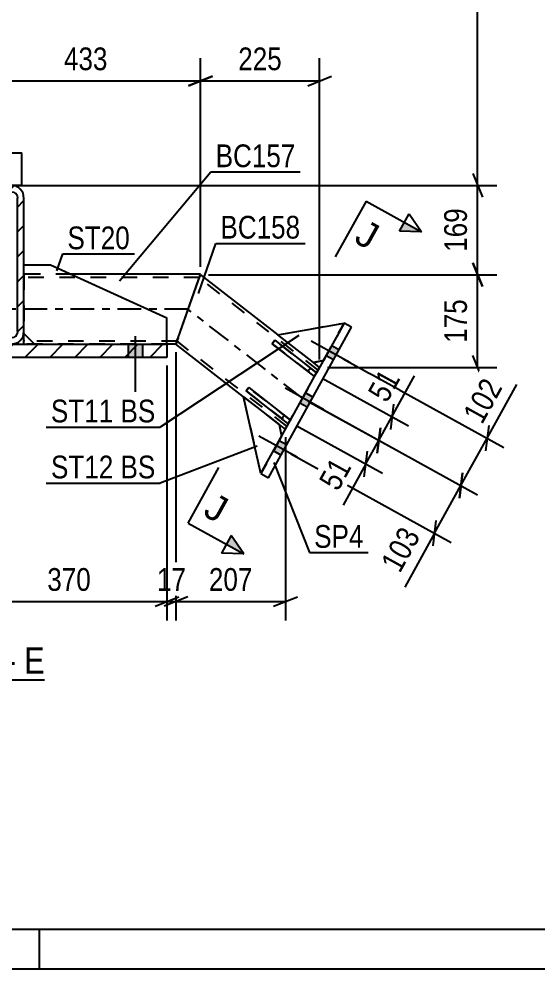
# Model space of a CAD drawing. Header units: millimetres. Extents: x -178 to 1011, y -683 to 158.
# Drawn here: x 168.5 to 233.8, y -683.1 to -563.5 of the extents above; entities that cross this region are included whole.
import ezdxf

# ---------------------------------------------------------------- set-up
doc = ezdxf.new("R2010")
doc.units = ezdxf.units.MM
doc.linetypes.add('DXK_LINE_DOT2', pattern=[3.9198, 1.9599, -1.9599])
doc.linetypes.add('DXK_LINE_DOT3', pattern=[5.9187, 2.979, -0.9799, 0.9799, -0.9799])
doc.styles.add('Arial', font='ARIAL.TTF', dxfattribs={"height": 0.2})
doc.styles.add('Arial Narrow', font='ARIALN.TTF', dxfattribs={"height": 0.2})

# ---------------------------------------------------------------- blocks, each defined once
blk = doc.blocks.new('Unknown-389678143-1162')
at = {"color": 5, "linetype": 'Continuous'}
for p, q in [((-172.96, -678.07), (1006.04, -678.07)), ((171.04, -683.07), (171.04, -678.07)), ((-177.96, -683.07), (1011.04, -683.07))]:
    blk.add_line(p, q, dxfattribs=at)
blk = doc.blocks.new('Unknown-389678143-16 - 6203')
at = {"color": 6, "linetype": 'Continuous'}
blk.add_line((144.05, -646.65), (171.7, -646.65), dxfattribs=at)
at = {"color": 0, "linetype": 'Continuous'}
for points in [[(162.16, -645.9), (162.16, -642.4), (144.05, -642.4), (144.05, -645.9)], [(165.77, -645.9), (165.77, -642.4), (163.21, -642.4), (163.21, -645.9)], [(168.09, -645.9), (168.09, -642.4), (166.82, -642.4), (166.82, -645.9)], [(171.7, -645.9), (171.7, -642.4), (169.14, -642.4), (169.14, -645.9)]]:
    blk.add_wipeout(points, dxfattribs=at)
at = {"color": 7, "linetype": 'Continuous', "style": 'Arial Narrow'}
for s, p in [('SECTION ', (144.05, -645.9)), ('E', (163.21, -645.9)), ('E', (169.14, -645.9)), ('-', (166.82, -645.9))]:
    blk.add_text(s, height=3.34, dxfattribs=at).set_placement(p)
blk = doc.blocks.new('Part-389678143-6312 - 6203')
at = {"color": 7, "linetype": 'DXK_LINE_DOT2'}
for p, q in [((201.06, -603.23), (209.41, -601.74)), ((209.41, -601.74), (206.81, -606.44)), ((205.53, -606.71), (201.06, -603.23)), ((206.81, -606.44), (205.53, -606.71))]:
    blk.add_line(p, q, dxfattribs=at)
blk = doc.blocks.new('Part-389678143-6292 - 6203')
at = {"color": 2, "linetype": 'Continuous'}
for p, q in [((197.06, -610.29), (197.39, -609.87)), ((197.39, -609.87), (202.65, -613.96)), ((202.33, -614.38), (197.06, -610.29)), ((202.65, -613.96), (202.33, -614.38))]:
    blk.add_line(p, q, dxfattribs=at)
at = {"color": 7, "linetype": 'DXK_LINE_DOT2'}
blk.add_line((201.54, -613.77), (201.86, -613.34), dxfattribs=at)
blk = doc.blocks.new('Part-389678143-6290 - 6203')
at = {"color": 2, "linetype": 'Continuous'}
for p, q in [((199.86, -621.22), (210.34, -602.25)), ((209.41, -601.74), (205.94, -608)), ((210.34, -602.25), (209.41, -601.74)), ((202.65, -613.96), (205.94, -608.01)), ((198.93, -620.7), (202.65, -613.96)), ((198.93, -620.7), (199.86, -621.22))]:
    blk.add_line(p, q, dxfattribs=at)
at = {"color": 7, "linetype": 'DXK_LINE_DOT2'}
for p, q in [((205.94, -608), (205.94, -608.01)), ((205.94, -608.01), (205.94, -608)), ((202.65, -613.96), (202.65, -613.96)), ((202.65, -613.96), (202.65, -613.96))]:
    blk.add_line(p, q, dxfattribs=at)
blk = doc.blocks.new('Part-389678143-6291 - 6203')
at = {"color": 2, "linetype": 'Continuous'}
for p, q in [((200.35, -604.34), (200.68, -603.92)), ((200.68, -603.92), (205.94, -608.01)), ((205.62, -608.43), (200.35, -604.34)), ((205.94, -608.01), (205.62, -608.43))]:
    blk.add_line(p, q, dxfattribs=at)
at = {"color": 7, "linetype": 'DXK_LINE_DOT2'}
blk.add_line((204.83, -607.81), (205.15, -607.39), dxfattribs=at)
blk = doc.blocks.new('Part-389678143-6333 - 6203')
at = {"color": 2, "linetype": 'Continuous'}
for p, q in [((166.84, -580.3), (168.84, -580.3)), ((168.84, -584.41), (168.84, -580.3)), ((168.84, -584.41), (167.5, -584.41))]:
    blk.add_line(p, q, dxfattribs=at)
at = {"color": 7, "linetype": 'DXK_LINE_DOT2'}
for p, q in [((166.84, -584.41), (166.84, -580.3)), ((167.5, -584.41), (166.84, -584.41))]:
    blk.add_line(p, q, dxfattribs=at)
blk = doc.blocks.new('Part-389678143-6269 - 6203')
at = {"linetype": 'Continuous'}
h = blk.add_hatch(dxfattribs=at)
h.set_pattern_fill('', scale=0.7, style=0, pattern_type=0)
h.set_pattern_definition([(45, (137.7713, -606.0737), (-1.57154, 1.57154), [])])
h.paths.add_polyline_path([(137.77, -604.41), (137.77, -606.07), (187.1, -606.07), (187.1, -604.41)])
at = {"color": 2, "linetype": 'Continuous'}
for p, q in [((137.77, -606.07), (137.77, -604.41)), ((137.77, -604.41), (187.1, -604.41)), ((187.1, -604.41), (187.1, -606.07)), ((187.1, -606.07), (137.77, -606.07))]:
    blk.add_line(p, q, dxfattribs=at)
blk = doc.blocks.new('Part-389678143-6285 - 6203')
at = {"color": 2, "linetype": 'Continuous'}
for p, q in [((169.1, -594.41), (172.44, -594.41)), ((172.44, -594.41), (187.1, -601.07)), ((187.1, -604.41), (187.1, -601.07)), ((169.1, -603.07), (169.1, -602.81)), ((170.44, -604.41), (169.1, -603.07))]:
    blk.add_line(p, q, dxfattribs=at)
at = {"color": 7, "linetype": 'DXK_LINE_DOT2'}
for p, q in [((169.1, -602.81), (169.1, -594.41)), ((187.1, -604.41), (170.44, -604.41))]:
    blk.add_line(p, q, dxfattribs=at)
blk = doc.blocks.new('Part-389678143-6293 - 6203')
at = {"color": 7, "linetype": 'DXK_LINE_DOT2'}
for p, q in [((200.68, -603.92), (200.35, -604.34)), ((205.94, -608.01), (200.68, -603.92)), ((200.35, -604.34), (205.62, -608.43)), ((204.83, -607.81), (205.15, -607.39)), ((205.62, -608.43), (205.94, -608.01))]:
    blk.add_line(p, q, dxfattribs=at)
blk = doc.blocks.new('Part-389678143-6294 - 6203')
at = {"color": 7, "linetype": 'DXK_LINE_DOT2'}
for p, q in [((197.39, -609.87), (197.06, -610.29)), ((202.65, -613.96), (197.39, -609.87)), ((197.06, -610.29), (202.33, -614.38)), ((201.54, -613.77), (201.86, -613.34)), ((202.33, -614.38), (202.65, -613.96))]:
    blk.add_line(p, q, dxfattribs=at)
blk = doc.blocks.new('Part-389678143-6311 - 6203')
at = {"color": 7, "linetype": 'DXK_LINE_DOT2'}
for p, q in [((196.75, -611.03), (201.22, -614.5)), ((198.93, -620.7), (196.75, -611.03)), ((201.22, -614.5), (201.53, -615.99)), ((201.53, -615.99), (198.93, -620.7))]:
    blk.add_line(p, q, dxfattribs=at)
blk = doc.blocks.new('Part-389678143-6379 - 6203')
at = {"linetype": 'Continuous'}
h = blk.add_hatch(dxfattribs=at)
h.set_pattern_fill('', scale=0.7, style=0, pattern_type=0)
h.set_pattern_definition([(45, (155.7713, -602.807), (-1.57154, 1.57154), [])])
h.paths.add_polyline_path([(155.77, -586.01), (155.77, -602.81), (155.89, -603.42), (156.24, -603.94), (156.76, -604.29), (157.37, -604.41), (167.5, -604.41), (168.12, -604.29), (168.64, -603.94), (168.98, -603.42), (169.1, -602.81), (169.1, -586.01), (168.98, -585.39), (168.64, -584.88), (168.12, -584.53), (167.5, -584.41), (157.37, -584.41), (156.76, -584.53), (156.24, -584.88), (155.89, -585.39)])
h.paths.add_polyline_path([(156.81, -585.44), (157.07, -585.27), (157.37, -585.21), (167.5, -585.21), (167.81, -585.27), (168.07, -585.44), (168.24, -585.7), (168.3, -586.01), (168.3, -602.81), (168.24, -603.11), (168.07, -603.37), (167.81, -603.55), (167.5, -603.61), (157.37, -603.61), (157.07, -603.55), (156.81, -603.37), (156.63, -603.11), (156.57, -602.81), (156.57, -586.01), (156.63, -585.7)])
at = {"color": 2, "linetype": 'Continuous'}
for p, q in [((157.37, -584.41), (156.76, -584.53)), ((157.37, -584.41), (167.5, -584.41)), ((168.12, -584.53), (167.5, -584.41)), ((155.89, -585.39), (155.77, -586.01)), ((155.77, -602.81), (155.77, -586.01)), ((156.57, -586.01), (156.63, -585.7)), ((156.57, -602.81), (156.57, -586.01)), ((157.07, -585.27), (157.37, -585.21)), ((157.37, -585.21), (167.5, -585.21)), ((167.5, -585.21), (167.81, -585.27)), ((168.24, -585.7), (168.3, -586.01)), ((168.3, -602.81), (168.3, -586.01)), ((169.1, -586.01), (168.98, -585.39)), ((169.1, -602.81), (169.1, -586.01)), ((155.77, -602.81), (155.89, -603.42)), ((156.63, -603.11), (156.57, -602.81)), ((168.3, -602.81), (168.24, -603.11)), ((168.98, -603.42), (169.1, -602.81)), ((157.37, -603.61), (157.07, -603.55)), ((157.37, -603.61), (167.5, -603.61)), ((167.81, -603.55), (167.5, -603.61)), ((156.76, -604.29), (157.37, -604.41)), ((157.37, -604.41), (167.5, -604.41)), ((167.5, -604.41), (168.12, -604.29))]:
    blk.add_line(p, q, dxfattribs=at)
for centre, radius, start, end in [((157.37, -586.01), 1.6, 112.5, 157.5), ((167.5, -586.01), 1.6, 22.5, 67.5), ((157.37, -586.01), 0.8, 112.5, 157.5), ((167.5, -586.01), 0.8, 22.5, 67.5), ((157.37, -602.81), 1.6, 202.5, 247.5), ((157.37, -602.81), 0.8, 202.5, 247.5), ((167.5, -602.81), 0.8, 292.5, 337.5), ((167.5, -602.81), 1.6, 292.5, 337.5)]:
    blk.add_arc(centre, radius, start, end, dxfattribs=at)
blk = doc.blocks.new('Part-389678143-6315 - 6203')
at = {"color": 2, "linetype": 'Continuous'}
for p, q in [((198.93, -620.7), (196.75, -611.03)), ((196.75, -611.03), (201.22, -614.5)), ((201.22, -614.5), (201.53, -615.99))]:
    blk.add_line(p, q, dxfattribs=at)
at = {"color": 7, "linetype": 'DXK_LINE_DOT2'}
blk.add_line((201.53, -615.99), (198.93, -620.7), dxfattribs=at)
blk = doc.blocks.new('Part-389678143-6316 - 6203')
at = {"color": 2, "linetype": 'Continuous'}
for p, q in [((201.06, -603.23), (209.41, -601.74)), ((205.53, -606.71), (201.06, -603.23)), ((205.53, -606.71), (206.81, -606.44))]:
    blk.add_line(p, q, dxfattribs=at)
at = {"color": 7, "linetype": 'DXK_LINE_DOT2'}
blk.add_line((206.81, -606.44), (209.41, -601.74), dxfattribs=at)
blk = doc.blocks.new('Part-389678143-6321 - 6203')
at = {"color": 7, "linetype": 'DXK_LINE_DOT2'}
for p, q in [((191.03, -596.45), (191.31, -595.66)), ((206.13, -607.67), (191.17, -596.05)), ((188.51, -603.61), (188.31, -604.17)), ((202.21, -614.76), (188.37, -604.01)), ((205.53, -606.71), (201.06, -603.23)), ((202.01, -615.12), (206.32, -607.32)), ((201.22, -614.5), (196.75, -611.03))]:
    blk.add_line(p, q, dxfattribs=at)
at = {"color": 2, "linetype": 'Continuous'}
for p, q in [((191.31, -595.66), (201.06, -603.23)), ((188.51, -603.61), (191.03, -596.45)), ((188.25, -604.35), (188.51, -603.61)), ((188.23, -604.41), (188.25, -604.35)), ((196.75, -611.03), (188.23, -604.41)), ((206.32, -607.32), (205.53, -606.71)), ((202.01, -615.12), (201.22, -614.5))]:
    blk.add_line(p, q, dxfattribs=at)
at = {"color": 7, "linetype": 'DXK_LINE_DOT3'}
blk.add_line((204.17, -611.22), (189.77, -600.03), dxfattribs=at)
blk = doc.blocks.new('Part-389678143-6326 - 6203')
at = {"color": 7, "linetype": 'DXK_LINE_DOT2'}
for p, q in [((175.08, -595.61), (169.1, -595.61)), ((169.1, -595.67), (169.1, -595.61)), ((169.1, -595.61), (169.1, -603.07)), ((191.19, -596.01), (169.1, -596.01)), ((169.1, -603.91), (169.1, -603.61)), ((169.1, -603.89), (169.1, -603.76)), ((169.1, -603.91), (169.1, -603.89)), ((169.1, -603.98), (169.1, -603.91)), ((169.1, -603.91), (169.1, -603.98)), ((169.1, -604.01), (169.1, -603.98)), ((169.1, -603.98), (169.1, -604.01)), ((169.1, -604.17), (169.1, -603.98)), ((188.37, -604.01), (169.1, -604.01)), ((188.4, -603.91), (188.4, -603.92)), ((188.4, -603.91), (188.4, -603.92)), ((188.4, -603.92), (188.4, -603.91)), ((188.4, -603.91), (188.4, -603.92)), ((188.51, -603.61), (188.51, -603.61)), ((188.51, -603.61), (188.51, -603.61)), ((188.51, -603.61), (188.51, -603.61)), ((187.1, -604.41), (169.1, -604.41))]:
    blk.add_line(p, q, dxfattribs=at)
at = {"color": 2, "linetype": 'Continuous'}
for p, q in [((191.33, -595.61), (175.08, -595.61)), ((188.51, -603.61), (191.33, -595.61)), ((169.1, -603.61), (169.1, -603.07)), ((169.1, -604.17), (169.1, -603.61)), ((188.4, -603.92), (188.23, -604.41)), ((188.4, -603.91), (188.51, -603.61)), ((169.1, -604.35), (169.1, -604.17)), ((169.1, -604.41), (169.1, -604.35)), ((188.23, -604.41), (187.1, -604.41))]:
    blk.add_line(p, q, dxfattribs=at)
at = {"color": 7, "linetype": 'DXK_LINE_DOT3'}
blk.add_line((189.78, -600.01), (162.44, -600.01), dxfattribs=at)
blk = doc.blocks.new('Bolt-389678143-6427 - 6203')
at = {"linetype": 'Continuous'}
for points in [[(208.05, -606.39), (208.76, -605.11), (207.83, -604.6), (207.12, -605.88)], [(208.05, -606.39), (208.76, -605.11), (207.83, -604.6), (207.12, -605.88)], [(208.05, -606.39), (208.76, -605.11), (207.83, -604.6), (207.12, -605.88)], [(204.76, -612.35), (205.47, -611.06), (204.54, -610.55), (203.83, -611.83)], [(204.76, -612.35), (205.47, -611.06), (204.54, -610.55), (203.83, -611.83)], [(201.44, -618.36), (202.15, -617.07), (201.22, -616.56), (200.51, -617.84)], [(201.44, -618.36), (202.15, -617.07), (201.22, -616.56), (200.51, -617.84)], [(201.44, -618.36), (202.15, -617.07), (201.22, -616.56), (200.51, -617.84)]]:
    blk.add_hatch(color=1, dxfattribs=at).paths.add_polyline_path(points)
at = {"color": 1, "linetype": 'Continuous'}
for p, q in [((210.1, -606.69), (205.26, -604.01)), ((210.1, -606.69), (205.26, -604.01)), ((210.1, -606.69), (205.26, -604.01)), ((208.76, -605.11), (207.83, -604.6)), ((208.76, -605.11), (207.83, -604.6)), ((208.76, -605.11), (207.83, -604.6)), ((208.05, -606.39), (207.12, -605.88)), ((208.05, -606.39), (207.12, -605.88)), ((208.05, -606.39), (207.12, -605.88)), ((206.81, -612.64), (201.97, -609.96)), ((206.81, -612.64), (201.97, -609.96)), ((205.47, -611.06), (204.54, -610.55)), ((205.47, -611.06), (204.54, -610.55)), ((204.76, -612.35), (203.83, -611.83)), ((204.76, -612.35), (203.83, -611.83)), ((203.49, -618.65), (198.65, -615.97)), ((203.49, -618.65), (198.65, -615.97)), ((203.49, -618.65), (198.65, -615.97)), ((202.15, -617.07), (201.22, -616.56)), ((202.15, -617.07), (201.22, -616.56)), ((202.15, -617.07), (201.22, -616.56)), ((201.44, -618.36), (200.51, -617.84)), ((201.44, -618.36), (200.51, -617.84)), ((201.44, -618.36), (200.51, -617.84))]:
    blk.add_line(p, q, dxfattribs=at)
blk = doc.blocks.new('Bolt-389678143-6428 - 6203')
at = {"linetype": 'Continuous'}
blk.add_hatch(color=1, dxfattribs=at).paths.add_polyline_path([(182.2, -606.07), (184, -606.07), (184, -604.41), (182.2, -604.41)])
blk.add_hatch(color=1, dxfattribs=at).paths.add_polyline_path([(182.2, -606.07), (184, -606.07), (184, -604.41), (182.2, -604.41)])
blk.add_hatch(color=1, dxfattribs=at).paths.add_polyline_path([(182.2, -606.07), (184, -606.07), (184, -604.41), (182.2, -604.41)])
at = {"color": 1, "linetype": 'Continuous'}
for p, q in [((183.1, -603.41), (183.1, -610.41)), ((183.1, -603.41), (183.1, -610.41)), ((183.1, -603.41), (183.1, -610.41)), ((182.2, -604.41), (182.2, -606.07)), ((182.2, -604.41), (182.2, -606.07)), ((182.2, -604.41), (182.2, -606.07)), ((184, -604.41), (184, -606.07)), ((184, -604.41), (184, -606.07)), ((184, -604.41), (184, -606.07))]:
    blk.add_line(p, q, dxfattribs=at)
blk = doc.blocks.new('StraightDimension-389678143-22126 - 6203')
at = {"color": 7, "linetype": 'Continuous'}
for p, q in [((191.31, -594.66), (191.31, -568.41)), ((206.32, -606.32), (206.32, -568.41)), ((192.81, -570.66), (189.81, -571.86)), ((191.31, -571.26), (206.32, -571.26)), ((204.82, -571.86), (207.82, -570.66))]:
    blk.add_line(p, q, dxfattribs=at)
at = {"color": 0}
blk.add_wipeout([(202.16, -570.51), (202.16, -566.31), (195.47, -566.31), (195.47, -570.51)], dxfattribs=at)
at = {"color": 3, "style": 'Arial Narrow'}
blk.add_text('225', height=2.863, dxfattribs=at).set_placement((196.07, -569.91))
blk = doc.blocks.new('StraightDimension-389678143-51619 - 6203')
at = {"color": 7, "linetype": 'Continuous'}
for p, q in [((204.87, -611.57), (226.21, -623.36)), ((202.67, -618.2), (222.89, -629.37)), ((224.31, -620.6), (223.91, -623.8)), ((220.79, -628.21), (224.11, -622.2)), ((220.59, -629.81), (220.99, -626.61))]:
    blk.add_line(p, q, dxfattribs=at)
at = {"color": 0}
blk.add_wipeout([(219.88, -628.31), (216.21, -626.28), (212.97, -632.13), (216.65, -634.16)], dxfattribs=at)
at = {"color": 7, "linetype": 'Continuous'}
blk.add_line((220.79, -628.21), (217.05, -634.98), dxfattribs=at)
blk.add_line((220.79, -628.21), (217.05, -634.98), dxfattribs=at)
at = {"color": 3, "style": 'Arial Narrow'}
blk.add_text('103', height=2.863, rotation=61.0773, dxfattribs=at).set_placement((216.41, -633.34))
blk = doc.blocks.new('StraightDimension-389678143-6577 - 6203')
at = {"color": 7, "linetype": 'Continuous'}
for p, q in [((205.04, -611.7), (215.87, -617.68)), ((203.37, -614.65), (214.23, -620.65)), ((213.97, -614.92), (213.57, -618.13)), ((212.13, -619.49), (213.77, -616.52)), ((211.93, -621.1), (212.33, -617.89))]:
    blk.add_line(p, q, dxfattribs=at)
at = {"color": 0}
blk.add_wipeout([(211.22, -619.59), (207.54, -617.56), (205.19, -621.81), (208.87, -623.84)], dxfattribs=at)
at = {"color": 7, "linetype": 'Continuous'}
blk.add_line((212.13, -619.49), (209.27, -624.66), dxfattribs=at)
blk.add_line((212.13, -619.49), (209.27, -624.66), dxfattribs=at)
at = {"color": 3, "style": 'Arial Narrow'}
blk.add_text('51', height=2.863, rotation=61.0773, dxfattribs=at).set_placement((208.63, -623.03))
blk = doc.blocks.new('StraightDimension-389678143-6584 - 6203')
at = {"color": 7, "linetype": 'Continuous'}
for p, q in [((206.65, -608.7), (217.52, -614.7)), ((205.04, -611.7), (215.87, -617.68)), ((215.62, -611.94), (215.22, -615.14)), ((213.77, -616.52), (215.42, -613.54)), ((213.57, -618.13), (213.97, -614.92))]:
    blk.add_line(p, q, dxfattribs=at)
at = {"color": 0}
blk.add_wipeout([(217.36, -608.47), (213.69, -606.44), (211.34, -610.69), (215.01, -612.72)], dxfattribs=at)
at = {"color": 7, "linetype": 'Continuous'}
blk.add_line((215.42, -613.54), (218.27, -608.37), dxfattribs=at)
blk.add_line((215.42, -613.54), (218.27, -608.37), dxfattribs=at)
at = {"color": 3, "style": 'Arial Narrow'}
blk.add_text('51', height=2.863, rotation=61.0773, dxfattribs=at).set_placement((214.78, -611.9))
blk = doc.blocks.new('StraightDimension-389678143-6637 - 6203')
at = {"color": 7, "linetype": 'Continuous'}
for p, q in [((226.21, -584.41), (226.21, -372.03)), ((225.61, -582.91), (226.81, -585.91)), ((168.5, -584.41), (228.61, -584.41))]:
    blk.add_line(p, q, dxfattribs=at)
blk = doc.blocks.new('StraightDimension-389678143-6653 - 6203')
at = {"color": 7, "linetype": 'Continuous'}
for p, q in [((225.61, -594.16), (226.81, -597.16)), ((192.31, -595.66), (228.61, -595.66)), ((226.21, -607.32), (226.21, -595.66)), ((226.81, -608.82), (225.61, -605.82)), ((207.32, -607.32), (228.61, -607.32))]:
    blk.add_line(p, q, dxfattribs=at)
at = {"color": 0}
blk.add_wipeout([(225.46, -598.15), (221.26, -598.15), (221.26, -604.83), (225.46, -604.83)], dxfattribs=at)
at = {"color": 3, "style": 'Arial Narrow'}
blk.add_text('175', height=2.863, rotation=90.0002, dxfattribs=at).set_placement((224.86, -604.23))
blk = doc.blocks.new('StraightDimension-389678143-6678 - 6203')
at = {"color": 7, "linetype": 'Continuous'}
for p, q in [((225.61, -582.91), (226.81, -585.91)), ((168.5, -584.41), (228.61, -584.41)), ((226.21, -595.66), (226.21, -584.41)), ((226.81, -597.16), (225.61, -594.16)), ((192.31, -595.66), (228.61, -595.66))]:
    blk.add_line(p, q, dxfattribs=at)
at = {"color": 0}
blk.add_wipeout([(225.46, -586.69), (221.26, -586.69), (221.26, -593.37), (225.46, -593.37)], dxfattribs=at)
at = {"color": 3, "style": 'Arial Narrow'}
blk.add_text('169', height=2.863, rotation=90.0002, dxfattribs=at).set_placement((224.86, -592.77))
blk = doc.blocks.new('StraightDimension-389678143-22127 - 6203')
at = {"color": 7, "linetype": 'Continuous'}
for p, q in [((162.44, -583.08), (162.44, -568.41)), ((191.31, -594.66), (191.31, -568.41)), ((163.94, -570.66), (160.94, -571.86)), ((162.44, -571.26), (191.31, -571.26)), ((189.81, -571.86), (192.81, -570.66))]:
    blk.add_line(p, q, dxfattribs=at)
at = {"color": 0}
blk.add_wipeout([(180.22, -570.51), (180.22, -566.31), (173.53, -566.31), (173.53, -570.51)], dxfattribs=at)
at = {"color": 3, "style": 'Arial Narrow'}
blk.add_text('433', height=2.863, dxfattribs=at).set_placement((174.13, -569.91))
blk = doc.blocks.new('StraightDimension-389678143-33336 - 6203')
at = {"color": 7, "linetype": 'Continuous'}
for p, q in [((188.23, -605.41), (188.23, -639.21)), ((202.01, -616.12), (202.01, -639.21)), ((189.73, -636.21), (186.73, -637.41)), ((200.51, -637.41), (203.51, -636.21)), ((188.23, -636.81), (202.01, -636.81))]:
    blk.add_line(p, q, dxfattribs=at)
at = {"color": 0}
blk.add_wipeout([(198.46, -636.06), (198.46, -631.86), (191.78, -631.86), (191.78, -636.06)], dxfattribs=at)
at = {"color": 3, "style": 'Arial Narrow'}
blk.add_text('207', height=2.863, dxfattribs=at).set_placement((192.38, -635.46))
blk = doc.blocks.new('StraightDimension-389678143-33337 - 6203')
at = {"color": 7, "linetype": 'Continuous'}
for p, q in [((188.23, -605.41), (188.23, -639.21)), ((187.1, -607.07), (187.1, -639.21)), ((185.6, -637.41), (188.6, -636.21)), ((189.73, -636.21), (186.73, -637.41)), ((187.1, -636.81), (188.23, -636.81))]:
    blk.add_line(p, q, dxfattribs=at)
at = {"color": 0}
blk.add_wipeout([(190.1, -636.06), (190.1, -631.86), (185.24, -631.86), (185.24, -636.06)], dxfattribs=at)
at = {"color": 3, "style": 'Arial Narrow'}
blk.add_text('17', height=2.863, dxfattribs=at).set_placement((185.84, -635.46))
blk = doc.blocks.new('StraightDimension-389678143-33338 - 6203')
at = {"color": 7, "linetype": 'Continuous'}
for p, q in [((162.44, -605.41), (162.44, -639.21)), ((187.1, -607.07), (187.1, -639.21)), ((163.94, -636.21), (160.94, -637.41)), ((185.6, -637.41), (188.6, -636.21)), ((162.44, -636.81), (187.1, -636.81))]:
    blk.add_line(p, q, dxfattribs=at)
at = {"color": 0}
blk.add_wipeout([(178.11, -636.06), (178.11, -631.86), (171.43, -631.86), (171.43, -636.06)], dxfattribs=at)
at = {"color": 3, "style": 'Arial Narrow'}
blk.add_text('370', height=2.863, dxfattribs=at).set_placement((172.03, -635.46))
blk = doc.blocks.new('StraightDimension-389678143-51618 - 6203')
at = {"color": 7, "linetype": 'Continuous'}
for p, q in [((209.28, -606.24), (229.5, -617.41)), ((204.87, -611.57), (226.21, -623.36)), ((227.6, -614.65), (227.2, -617.85)), ((224.11, -622.2), (227.4, -616.25)), ((223.91, -623.8), (224.31, -620.6))]:
    blk.add_line(p, q, dxfattribs=at)
at = {"color": 0}
blk.add_wipeout([(230.23, -609.58), (226.56, -607.54), (223.32, -613.4), (227, -615.43)], dxfattribs=at)
at = {"color": 7, "linetype": 'Continuous'}
blk.add_line((227.4, -616.25), (231.14, -609.48), dxfattribs=at)
blk.add_line((227.4, -616.25), (231.14, -609.48), dxfattribs=at)
at = {"color": 3, "style": 'Arial Narrow'}
blk.add_text('102', height=2.863, rotation=61.0773, dxfattribs=at).set_placement((226.76, -614.61))
blk = doc.blocks.new('Mark-389678143-6281 - 6203')
at = {"color": 30, "linetype": 'Continuous'}
for p, q in [((173.25, -595.16), (173.97, -593.05)), ((173.97, -593.05), (183.03, -593.05))]:
    blk.add_line(p, q, dxfattribs=at)
at = {"color": 0}
blk.add_wipeout([(182.43, -592.45), (182.43, -589.45), (174.57, -589.45), (174.57, -592.45)], dxfattribs=at)
blk.add_wipeout([(182.43, -592.45), (182.43, -589.45), (174.57, -589.45), (174.57, -592.45)], dxfattribs=at)
at = {"color": 3, "style": 'Arial Narrow'}
blk.add_text('ST20', height=2.863, dxfattribs=at).set_placement((174.57, -592.45))
blk = doc.blocks.new('Mark-389678143-6286 - 6203')
at = {"color": 30, "linetype": 'Continuous'}
for p, q in [((200.56, -619.3), (205.03, -630.64)), ((205.03, -630.64), (212.44, -630.64))]:
    blk.add_line(p, q, dxfattribs=at)
at = {"color": 0}
blk.add_wipeout([(211.84, -630.04), (211.84, -627.04), (205.63, -627.04), (205.63, -630.04)], dxfattribs=at)
blk.add_wipeout([(211.84, -630.04), (211.84, -627.04), (205.63, -627.04), (205.63, -630.04)], dxfattribs=at)
at = {"color": 3, "style": 'Arial Narrow'}
blk.add_text('SP4', height=2.863, dxfattribs=at).set_placement((205.63, -630.04))
blk = doc.blocks.new('Mark-389678143-6317 - 6203')
at = {"color": 30, "linetype": 'Continuous'}
for p, q in [((191.07, -598.01), (193.23, -591.71)), ((193.23, -591.71), (204.48, -591.71))]:
    blk.add_line(p, q, dxfattribs=at)
at = {"color": 0}
blk.add_wipeout([(203.88, -591.11), (203.88, -588.11), (193.83, -588.11), (193.83, -591.11)], dxfattribs=at)
blk.add_wipeout([(203.88, -591.11), (203.88, -588.11), (193.83, -588.11), (193.83, -591.11)], dxfattribs=at)
at = {"color": 3, "style": 'Arial Narrow'}
blk.add_text('BC158', height=2.863, dxfattribs=at).set_placement((193.83, -591.11))
blk = doc.blocks.new('Mark-389678143-6322 - 6203')
at = {"color": 30, "linetype": 'Continuous'}
for p, q in [((181.12, -596.43), (192.63, -582.72)), ((192.63, -582.72), (203.88, -582.72))]:
    blk.add_line(p, q, dxfattribs=at)
at = {"color": 0}
blk.add_wipeout([(203.28, -582.12), (203.28, -579.12), (193.23, -579.12), (193.23, -582.12)], dxfattribs=at)
blk.add_wipeout([(203.28, -582.12), (203.28, -579.12), (193.23, -579.12), (193.23, -582.12)], dxfattribs=at)
at = {"color": 3, "style": 'Arial Narrow'}
blk.add_text('BC157', height=2.863, dxfattribs=at).set_placement((193.23, -582.12))
blk = doc.blocks.new('SectionMark-389678143-24409 - 6203')
at = {"linetype": 'Continuous'}
for points in [[(216.37, -590.17), (216.98, -589.07), (219.16, -590.28)], [(194.58, -629.61), (195.18, -628.51), (196.77, -630.81)]]:
    blk.add_hatch(color=6, dxfattribs=at).paths.add_polyline_path(points)
at = {"color": 6, "linetype": 'Continuous'}
for p, q in [((216.37, -590.17), (217.58, -587.98)), ((217.58, -587.98), (219.16, -590.28)), ((219.16, -590.28), (216.37, -590.17)), ((195.18, -628.51), (193.97, -630.7)), ((196.77, -630.81), (195.18, -628.51)), ((196.77, -630.81), (193.97, -630.7))]:
    blk.add_line(p, q, dxfattribs=at)
at = {"color": 0, "linetype": 'Continuous'}
for points in [[(212.54, -592.62), (214.23, -589.56), (212.19, -588.43), (210.5, -591.49)], [(193.53, -627.03), (195.22, -623.96), (193.18, -622.83), (191.49, -625.9)]]:
    blk.add_wipeout(points, dxfattribs=at)
at = {"color": 6, "linetype": 'Continuous'}
for p, q in [((212.16, -586.41), (208.29, -593.42)), ((212.16, -586.41), (219.16, -590.28)), ((189.76, -626.95), (193.63, -619.94)), ((189.76, -626.95), (196.77, -630.81))]:
    blk.add_line(p, q, dxfattribs=at)
at = {"color": 3, "linetype": 'Continuous', "style": 'Arial'}
for p in [(210.5, -591.49), (191.49, -625.9)]:
    blk.add_text('J', height=3.34, rotation=-28.9229, dxfattribs=at).set_placement(p)
blk = doc.blocks.new('MarkSet-389678143-48351 - 6203')
at = {"color": 30, "linetype": 'Continuous'}
for p in [(198.46, -617.25), (171.9, -621.9)]:
    blk.add_line(p, (186.24, -621.9), dxfattribs=at)
at = {"color": 0}
for points in [[(180.35, -621.3), (180.35, -618.3), (172.5, -618.3), (172.5, -621.3)], [(185.64, -621.3), (185.64, -618.3), (181.25, -618.3), (181.25, -621.3)]]:
    blk.add_wipeout(points, dxfattribs=at)
for points in [[(180.35, -621.3), (180.35, -618.3), (172.5, -618.3), (172.5, -621.3)], [(185.64, -621.3), (185.64, -618.3), (181.25, -618.3), (181.25, -621.3)]]:
    blk.add_wipeout(points, dxfattribs=at)
at = {"color": 3, "style": 'Arial Narrow'}
for s, p in [('ST12', (172.5, -621.3)), ('BS', (181.25, -621.3))]:
    blk.add_text(s, height=2.863, dxfattribs=at).set_placement(p)
blk = doc.blocks.new('MarkSet-389678143-48366 - 6203')
at = {"color": 30, "linetype": 'Continuous'}
for p in [(203.69, -603.31), (171.89, -614.85)]:
    blk.add_line(p, (186.23, -614.85), dxfattribs=at)
at = {"color": 0}
for points in [[(180.35, -614.25), (180.35, -611.25), (172.49, -611.25), (172.49, -614.25)], [(185.63, -614.25), (185.63, -611.25), (181.25, -611.25), (181.25, -614.25)]]:
    blk.add_wipeout(points, dxfattribs=at)
for points in [[(180.35, -614.25), (180.35, -611.25), (172.49, -611.25), (172.49, -614.25)], [(185.63, -614.25), (185.63, -611.25), (181.25, -611.25), (181.25, -614.25)]]:
    blk.add_wipeout(points, dxfattribs=at)
at = {"color": 3, "style": 'Arial Narrow'}
for s, p in [('ST11', (172.49, -614.25)), ('BS', (181.25, -614.25))]:
    blk.add_text(s, height=2.863, dxfattribs=at).set_placement(p)

msp = doc.modelspace()

# ---------------------------------------------------------------- block references
for name in ['Unknown-389678143-1162', 'Part-389678143-6333 - 6203', 'Part-389678143-6379 - 6203', 'Part-389678143-6285 - 6203', 'Part-389678143-6326 - 6203', 'Part-389678143-6321 - 6203', 'Part-389678143-6290 - 6203', 'Part-389678143-6312 - 6203', 'Part-389678143-6316 - 6203', 'Bolt-389678143-6428 - 6203', 'Bolt-389678143-6427 - 6203', 'Part-389678143-6291 - 6203', 'Part-389678143-6293 - 6203', 'Part-389678143-6269 - 6203', 'Part-389678143-6292 - 6203', 'Part-389678143-6294 - 6203', 'Part-389678143-6311 - 6203', 'Part-389678143-6315 - 6203']:
    msp.add_blockref(name, (0, 0))

# ---------------------------------------------------------------- next in the draw order: block references
for name in ['StraightDimension-389678143-22126 - 6203', 'StraightDimension-389678143-51619 - 6203', 'Unknown-389678143-16 - 6203']:
    msp.add_blockref(name, (0, 0))

# ---------------------------------------------------------------- next in the draw order: block references
for name in ['StraightDimension-389678143-6637 - 6203', 'StraightDimension-389678143-6577 - 6203']:
    msp.add_blockref(name, (0, 0))

# ---------------------------------------------------------------- next in the draw order: block references
msp.add_blockref('StraightDimension-389678143-6584 - 6203', (0, 0))

# ---------------------------------------------------------------- next in the draw order: block references
msp.add_blockref('StraightDimension-389678143-6653 - 6203', (0, 0))

# ---------------------------------------------------------------- next in the draw order: block references
for name in ['StraightDimension-389678143-6678 - 6203', 'StraightDimension-389678143-33336 - 6203', 'StraightDimension-389678143-51618 - 6203']:
    msp.add_blockref(name, (0, 0))

# ---------------------------------------------------------------- next in the draw order: block references
for name in ['StraightDimension-389678143-22127 - 6203', 'StraightDimension-389678143-33337 - 6203', 'Mark-389678143-6286 - 6203']:
    msp.add_blockref(name, (0, 0))

# ---------------------------------------------------------------- next in the draw order: block references
for name in ['Mark-389678143-6317 - 6203', 'Mark-389678143-6281 - 6203', 'StraightDimension-389678143-33338 - 6203']:
    msp.add_blockref(name, (0, 0))

# ---------------------------------------------------------------- next in the draw order: block references
msp.add_blockref('Mark-389678143-6322 - 6203', (0, 0))

# ---------------------------------------------------------------- next in the draw order: block references
msp.add_blockref('SectionMark-389678143-24409 - 6203', (0, 0))

# ---------------------------------------------------------------- next in the draw order: block references
for name in ['MarkSet-389678143-48366 - 6203', 'MarkSet-389678143-48351 - 6203']:
    msp.add_blockref(name, (0, 0))

doc.saveas('drawing.dxf')
